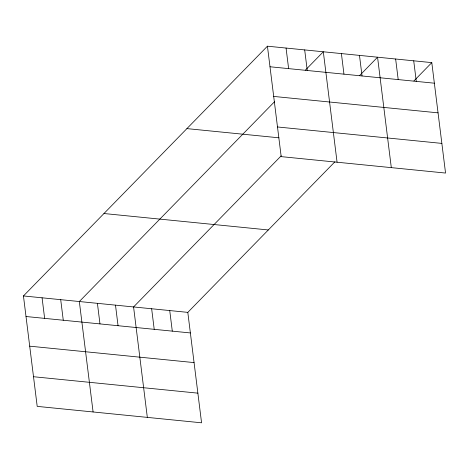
<?xml version="1.0" encoding="UTF-8"?>
<svg xmlns="http://www.w3.org/2000/svg" width="469" height="469" viewBox="0 0 469 469"><rect width="100%" height="100%" fill="white"/><g stroke="black" fill="none" stroke-linecap="round" stroke-linejoin="round"><path stroke-width="0.7" d="M334.895 161.811L187.811 312.372L201.57 422.809L37.203 406.377L23.45 295.945L267.43 46.191L431.797 62.623L445.55 173.055L281.189 156.628L267.43 46.191M274.611 101.638L79.331 301.532L93.091 411.964M305.425 70.092L323.317 51.778L337.07 162.215M281.166 155.866L133.571 306.949L147.33 417.387M359.664 75.515L377.557 57.2L391.31 167.632M413.904 80.938L431.797 62.623M269.992 66.762L434.358 83.195M273.685 96.421L438.052 112.847M277.496 126.97L441.857 143.403M186.92 128.612L278.961 137.81M103.966 213.524L268.327 229.957M23.45 295.945L187.811 312.372M26.012 316.511L190.373 332.943M29.705 346.169L194.066 362.596M33.51 376.724L197.877 393.151M413.717 60.818L416.279 81.383M395.637 59.006L398.199 79.578M359.477 55.395L362.039 75.966M341.397 53.589L343.959 74.155M304.686 49.919L307.248 70.485M286.061 48.055L288.623 68.626M169.731 310.566L172.293 331.137M151.651 308.76L154.213 329.326M115.491 305.143L118.053 325.715M97.411 303.337L99.973 323.909M60.706 299.668L63.268 320.239M42.075 297.803L44.637 318.375"/></g></svg>
